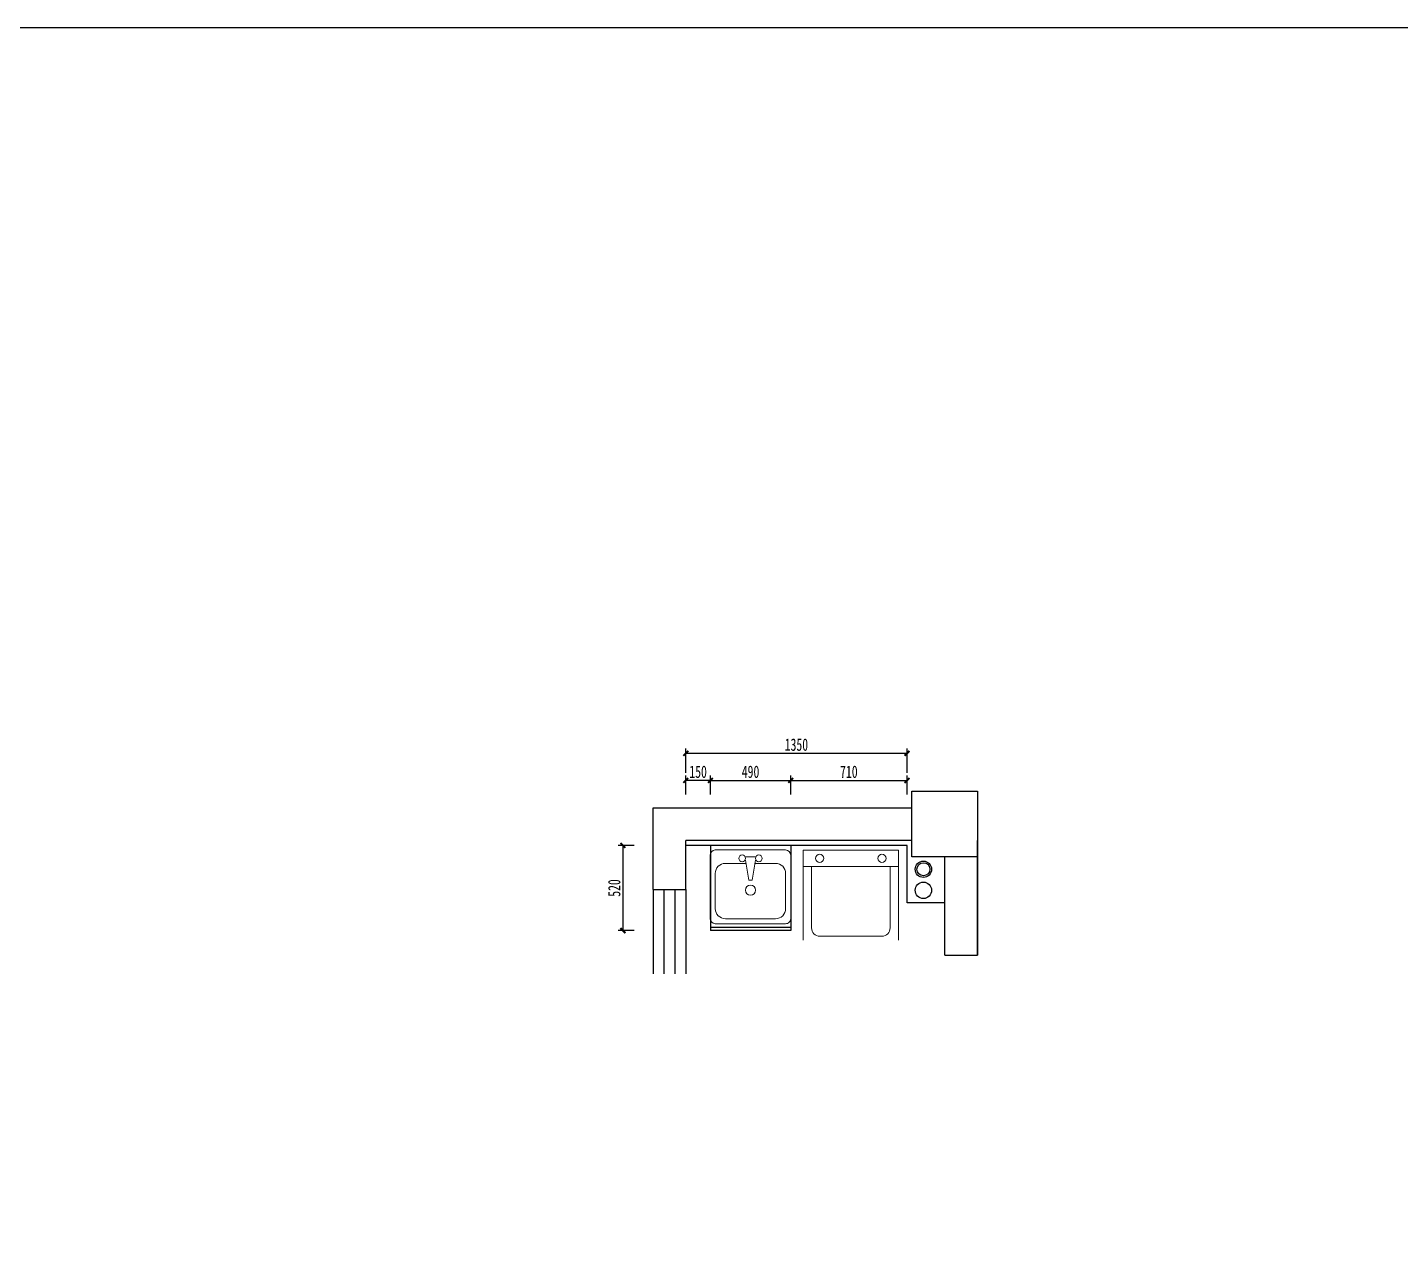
# Model space of a CAD drawing. Header units: millimetres. Extents: x 3104083 to 3173399, y -3165492 to -3044687.
# Drawn here: x 3148257 to 3156638, y -3117147 to -3109732 of the extents above; entities that cross this region are included whole.
import ezdxf

# ---------------------------------------------------------------- set-up
doc = ezdxf.new("R2010")
doc.units = ezdxf.units.MM
doc.header["$LTSCALE"] = 500
doc.header["$MEASUREMENT"] = 0
doc.header["$PDMODE"] = 2
doc.layers.get('0').update_dxf_attribs({"linetype": 'CONTINUOUS'})
doc.layers.get('DEFPOINTS').update_dxf_attribs({"linetype": 'CONTINUOUS'})
for name, color, linetype in [('D-节点尺寸', 5, 'CONTINUOUS'), ('P-完成面', 3, 'CONTINUOUS'), ('柜体', 2, 'CONTINUOUS')]:
    doc.layers.add(name, color=color, linetype=linetype)
doc.layers.add('墙体', color=6, linetype='CONTINUOUS', lineweight=25)
doc.layers.add('电器', color=85, linetype='CONTINUOUS', lineweight=15)
doc.styles.add('DIM', font='SimSun.ttf', dxfattribs={"width": 0.7})
doc.styles.add('Word-w', font='SimSun.ttf', dxfattribs={"width": 0.7})
doc.dimstyles.new('30', dxfattribs={"dimscale": 30, "dimtxt": 2.5, "dimasz": 1, "dimexe": 1, "dimexo": 1, "dimgap": 0.5, "dimtad": 1, "dimdec": 0, "dimzin": 0, "dimdsep": 46, "dimtxsty": 'DIM', "dimblk": 'ARCHTICK', "dimcen": 0, "dimclrd": 5, "dimclre": 5, "dimclrt": 35, "dimadec": 0, "dimazin": 0, "dimtfac": 0.5, "dimtdec": 0, "dimtix": 1, "dimtmove": 2, "dimatfit": 2, "dimldrblk": 'A', "dimfxl": 0, "dimtolj": 1, "dimtzin": 0, "dimlwd": -1, "dimlwe": -1, "dimarcsym": 0})

# ---------------------------------------------------------------- blocks, each defined once
blk = doc.blocks.new('M_E31EAW')
for p, q in [((0, 214.8), (0, -214.8)), ((419.3, 245.5), (30.7, 245.5)), ((143.2, 214.8), (358, 214.8)), ((450, -214.8), (450, 214.8)), ((81.8, 25.6), (81.8, 153.4)), ((419.3, 153.4), (419.3, -153.4)), ((40.9, -30.7), (40.9, 30.7)), ((184.1, 10.2), (61.4, 30.7)), ((184.1, -10.2), (184.1, 10.2)), ((61.4, -30.7), (184.1, -10.2)), ((81.8, -153.4), (81.8, -25.6)), ((30.7, -245.5), (419.3, -245.5)), ((358, -214.8), (143.2, -214.8))]:
    blk.add_line(p, q)
for centre, radius in [((51.1, 51.1), 20.5), ((245.5, 0), 30.7), ((51.1, -51.1), 20.5)]:
    blk.add_circle(centre, radius)
for centre, radius, start, end in [((30.7, 214.8), 30.7, 90, 180), ((143.2, 153.4), 61.4, 90, 180), ((358, 153.4), 61.4, 0, 90), ((419.3, 214.8), 30.7, 0, 90), ((143.2, -153.4), 61.4, 180, 270), ((358, -153.4), 61.4, 270, 0), ((30.7, -214.8), 30.7, 180, 270), ((419.3, -214.8), 30.7, 270, 0)]:
    blk.add_arc(centre, radius, start, end)
at = {"style": 'Word-w', "width": 0.8, "flags": 9}
for tag in ['XSIZE', 'YSIZE']:
    blk.add_attdef(tag, (0, 0), '', height=0.5, dxfattribs=at)
blk = doc.blocks.new('55户型阳台$0$W-pipe-1')
at = {"color": 251}
blk.add_circle((0, 0), 50, dxfattribs=at)
blk = doc.blocks.new('_ArchTick')
at = {"color": 0, "linetype": 'ByBlock', "const_width": 0.4}
blk.add_lwpolyline([(-0.5, -0.5), (0.5, 0.5)], dxfattribs=at)
blk = doc.blocks.new('*D1820')
at = {"layer": 'DEFPOINTS', "color": 0, "ltscale": 100}
for p in [(3152915.8, -3114327.2), (3152425.8, -3114442.7), (3152915.8, -3114442.7)]:
    blk.add_point(p, dxfattribs=at)
at = {"layer": 'P-完成面', "color": 5, "ltscale": 100}
for p, q in [((3152425.8, -3114412.7), (3152425.8, -3114297.2)), ((3152915.8, -3114412.7), (3152915.8, -3114297.2)), ((3152425.8, -3114327.2), (3152915.8, -3114327.2))]:
    blk.add_line(p, q, dxfattribs=at)
at = {"layer": 'P-完成面', "color": 5, "ltscale": 100, "xscale": 30, "yscale": 30, "zscale": 30, "rotation": 180}
blk.add_blockref('_ArchTick', (3152425.8, -3114327.2), dxfattribs=at)
at = {"layer": 'P-完成面', "color": 5, "ltscale": 100, "xscale": 30, "yscale": 30, "zscale": 30}
blk.add_blockref('_ArchTick', (3152915.8, -3114327.2), dxfattribs=at)
at = {"layer": 'P-完成面', "color": 35, "ltscale": 100, "insert": (3152670.8, -3114274.7), "char_height": 75, "attachment_point": 5, "style": 'DIM'}
blk.add_mtext('\\A1;490', dxfattribs=at)
blk = doc.blocks.new('A')
for p, q in [((-0.37, 0), (-2.13, 0)), ((-1.44, 1.15), (-1.09, 1.44)), ((-1.44, 1.15), (-0.37, 0)), ((-1.44, -1.15), (-0.37, 0)), ((-1.09, 1.44), (0, 0)), ((-1.09, -1.44), (0, 0)), ((-1.44, -1.15), (-1.09, -1.44))]:
    blk.add_line(p, q)
for points in [[(-1.44, 1.15), (-1.09, 1.44), (-0.37, 0), (0, 0)], [(-1.44, -1.15), (-1.09, -1.44), (-0.37, 0), (0, 0)]]:
    blk.add_solid(points)
blk = doc.blocks.new('*D1821')
at = {"layer": 'DEFPOINTS', "color": 0, "ltscale": 100}
for p in [(3153625.8, -3114327.2), (3152915.8, -3114442.7), (3153625.8, -3114442.7)]:
    blk.add_point(p, dxfattribs=at)
at = {"layer": 'P-完成面', "color": 5, "ltscale": 100}
for p, q in [((3152915.8, -3114412.7), (3152915.8, -3114297.2)), ((3153625.8, -3114412.7), (3153625.8, -3114297.2)), ((3152915.8, -3114327.2), (3153625.8, -3114327.2))]:
    blk.add_line(p, q, dxfattribs=at)
at = {"layer": 'P-完成面', "color": 5, "ltscale": 100, "xscale": 30, "yscale": 30, "zscale": 30, "rotation": 180}
blk.add_blockref('_ArchTick', (3152915.8, -3114327.2), dxfattribs=at)
at = {"layer": 'P-完成面', "color": 5, "ltscale": 100, "xscale": 30, "yscale": 30, "zscale": 30}
blk.add_blockref('_ArchTick', (3153625.8, -3114327.2), dxfattribs=at)
at = {"layer": 'P-完成面', "color": 35, "ltscale": 100, "insert": (3153270.8, -3114274.7), "char_height": 75, "attachment_point": 5, "style": 'DIM'}
blk.add_mtext('\\A1;710', dxfattribs=at)
blk = doc.blocks.new('*D1822')
at = {"layer": 'DEFPOINTS', "color": 0, "ltscale": 100}
for p in [(3153625.8, -3114161.8), (3152275.8, -3114442.7), (3153625.8, -3114442.7)]:
    blk.add_point(p, dxfattribs=at)
at = {"layer": 'P-完成面', "color": 5, "ltscale": 100}
for p, q in [((3152275.8, -3114281.8), (3152275.8, -3114131.8)), ((3153625.8, -3114281.8), (3153625.8, -3114131.8)), ((3152275.8, -3114161.8), (3153625.8, -3114161.8))]:
    blk.add_line(p, q, dxfattribs=at)
at = {"layer": 'P-完成面', "color": 5, "ltscale": 100, "xscale": 30, "yscale": 30, "zscale": 30, "rotation": 180}
blk.add_blockref('_ArchTick', (3152275.8, -3114161.8), dxfattribs=at)
at = {"layer": 'P-完成面', "color": 5, "ltscale": 100, "xscale": 30, "yscale": 30, "zscale": 30}
blk.add_blockref('_ArchTick', (3153625.8, -3114161.8), dxfattribs=at)
at = {"layer": 'P-完成面', "color": 35, "ltscale": 100, "insert": (3152950.8, -3114109.3), "char_height": 75, "attachment_point": 5, "style": 'DIM'}
blk.add_mtext('\\A1;1350', dxfattribs=at)
blk = doc.blocks.new('*D1823')
at = {"layer": 'DEFPOINTS', "color": 0, "ltscale": 100}
for p in [(3151991.1, -3114723.7), (3151891.9, -3115243.7), (3151991.1, -3115243.7)]:
    blk.add_point(p, dxfattribs=at)
at = {"layer": 'P-完成面', "color": 5, "ltscale": 100}
for p, q in [((3151961.1, -3114723.7), (3151861.9, -3114723.7)), ((3151891.9, -3114723.7), (3151891.9, -3115243.7)), ((3151961.1, -3115243.7), (3151861.9, -3115243.7))]:
    blk.add_line(p, q, dxfattribs=at)
at = {"layer": 'P-完成面', "color": 5, "ltscale": 100, "xscale": 30, "yscale": 30, "zscale": 30}
for p, rotation in [((3151891.9, -3114723.7), 90), ((3151891.9, -3115243.7), 270)]:
    blk.add_blockref('_ArchTick', p, dxfattribs=dict(at, rotation=rotation))
at = {"layer": 'P-完成面', "color": 35, "ltscale": 100, "insert": (3151839.4, -3114983.7), "char_height": 75, "attachment_point": 5, "rotation": 90, "style": 'DIM'}
blk.add_mtext('\\A1;520', dxfattribs=at)
blk = doc.blocks.new('*D1829')
at = {"layer": 'DEFPOINTS', "color": 0, "ltscale": 100}
for p in [(3152275.8, -3114327.2), (3152275.8, -3114442.7), (3152425.8, -3114442.7)]:
    blk.add_point(p, dxfattribs=at)
at = {"layer": 'P-完成面', "color": 5, "ltscale": 100}
for p, q in [((3152275.8, -3114412.7), (3152275.8, -3114297.2)), ((3152425.8, -3114412.7), (3152425.8, -3114297.2)), ((3152425.8, -3114327.2), (3152275.8, -3114327.2))]:
    blk.add_line(p, q, dxfattribs=at)
at = {"layer": 'P-完成面', "color": 5, "ltscale": 100, "xscale": 30, "yscale": 30, "zscale": 30, "rotation": 180}
blk.add_blockref('_ArchTick', (3152275.8, -3114327.2), dxfattribs=at)
at = {"layer": 'P-完成面', "color": 5, "ltscale": 100, "xscale": 30, "yscale": 30, "zscale": 30}
blk.add_blockref('_ArchTick', (3152425.8, -3114327.2), dxfattribs=at)
at = {"layer": 'P-完成面', "color": 35, "ltscale": 100, "insert": (3152350.8, -3114274.7), "char_height": 75, "attachment_point": 5, "style": 'DIM'}
blk.add_mtext('\\A1;150', dxfattribs=at)

msp = doc.modelspace()

# ---------------------------------------------------------------- linework, layer by layer
at = {"layer": 'D-节点尺寸', "color": 251, "ltscale": 100}
msp.add_lwpolyline([(3104083.146, -3109732.346), (3173399.353, -3109732.346), (3173399.353, -3124561.988), (3104083.146, -3124561.988)], close=True, dxfattribs=at)
at = {"layer": 'P-完成面', "color": 3, "ltscale": 100}
for p, q in [((3153625.819, -3115073.332), (3153625.819, -3114723.706)), ((3153855.819, -3115073.332), (3153625.819, -3115073.332))]:
    msp.add_line(p, q, dxfattribs=at)
at = {"layer": '墙体'}
for p, q in [((3152075.819, -3114493.706), (3153655.819, -3114493.706)), ((3152075.819, -3114993.706), (3152075.819, -3114493.706)), ((3152275.819, -3114993.706), (3152275.819, -3114693.706)), ((3154055.819, -3114693.706), (3154055.819, -3115393.706)), ((3152075.819, -3114993.705), (3152275.819, -3114993.705))]:
    msp.add_line(p, q, dxfattribs=at)
at = {"layer": '墙体', "color": 2}
for p, q in [((3152075.819, -3114993.706), (3152075.819, -3115507.861)), ((3152142.486, -3114993.706), (3152142.486, -3115507.861)), ((3152209.152, -3114993.706), (3152209.152, -3115507.861)), ((3152275.819, -3114993.706), (3152275.819, -3115507.861))]:
    msp.add_line(p, q, dxfattribs=at)
at = {"layer": '墙体'}
for points in [[(3153655.819, -3114393.706), (3154055.819, -3114393.706), (3154055.819, -3114793.706), (3153655.819, -3114793.706), (3153655.819, -3114393.706)], [(3153655.819, -3114693.706), (3152275.819, -3114693.706)], [(3154055.819, -3115393.706), (3154055.819, -3114693.706)], [(3153855.819, -3115393.706), (3153855.819, -3114793.706)], [(3153855.819, -3115393.706), (3154055.819, -3115393.706)], [(3153855.819, -3115393.706), (3154055.819, -3115393.706)]]:
    msp.add_lwpolyline(points, dxfattribs=at)
for radius in [50, 40]:
    msp.add_circle((3153725.819, -3114869.428), radius, dxfattribs=at)
at = {"layer": '柜体'}
for p, q in [((3152425.819, -3114723.706), (3152425.819, -3115243.706)), ((3152915.819, -3114723.706), (3152915.819, -3115243.706)), ((3152915.819, -3115223.706), (3152425.819, -3115223.706)), ((3152915.819, -3115243.706), (3152425.819, -3115243.706))]:
    msp.add_line(p, q, dxfattribs=at)

# ---------------------------------------------------------------- block references
at = {"layer": '墙体', "extrusion": (-2.02594e-39, 3.30872e-23, -1), "xscale": -1, "zscale": -1, "rotation": 270.0000000000001}
msp.add_blockref('55户型阳台$0$W-pipe-1', (-3153725.819, -3114997.76), dxfattribs=at)
at = {"layer": '电器', "xscale": -1, "rotation": 89.99999959979357}
msp.add_blockref('M_E31EAW', (3152670.365, -3114751.648), dxfattribs=at)

# ---------------------------------------------------------------- dimensions: what is measured, and where the dimension line sits
at = {"layer": 'P-完成面', "color": 251, "ltscale": 100}
for base, p1, p2, angle, picture, middle in [((3153625.819, -3114161.804), (3152275.819, -3114442.682), (3153625.819, -3114442.682), 180, '*D1822', (3152950.819, -3114109.304)), ((3152275.819, -3114327.197), (3152425.819, -3114442.682), (3152275.819, -3114442.682), 180, '*D1829', (3152350.819, -3114274.697)), ((3152915.819, -3114327.197), (3152425.819, -3114442.682), (3152915.819, -3114442.682), 180, '*D1820', (3152670.819, -3114274.697)), ((3153625.819, -3114327.197), (3152915.819, -3114442.682), (3153625.819, -3114442.682), 180, '*D1821', (3153270.819, -3114274.697)), ((3151891.916, -3115243.706), (3151991.053, -3114723.706), (3151991.053, -3115243.706), 90, '*D1823', (3151839.416, -3114983.706))]:
    dim = msp.add_linear_dim(base=base, p1=p1, p2=p2, angle=angle, dimstyle='30', dxfattribs=at)
    dim.commit()
    dim.dimension.update_dxf_attribs({"geometry": picture, "text_midpoint": middle})

# ---------------------------------------------------------------- next in the draw order: wipeouts: each hides what was drawn before it
at = {"ltscale": 0.008}
msp.add_wipeout([(3153042.879, -3115352.738), (3153522.879, -3115352.738), (3153531.767, -3115351.941), (3153538.224, -3115350.325), (3153546.278, -3115346.925), (3153558.235, -3115338.093), (3153564.5, -3115330.445), (3153569.863, -3115319.841), (3153572.879, -3115302.738), (3153572.879, -3114752.738), (3152992.879, -3114752.738), (3152992.879, -3115302.738), (3152994.84, -3115316.602), (3152997.841, -3115324.453), (3153001.982, -3115331.503), (3153007.524, -3115338.093), (3153013.235, -3115343.002), (3153020.576, -3115347.488), (3153028.827, -3115350.722)], dxfattribs=at).dxf.layer = '电器'

# ---------------------------------------------------------------- next in the draw order: linework, layer by layer
at = {"layer": 'P-完成面', "color": 3, "ltscale": 100}
msp.add_line((3153625.819, -3114723.706), (3152275.819, -3114723.706), dxfattribs=at)
at = {"layer": '电器', "ltscale": 0.008}
for p, q in [((3153572.879, -3114752.738), (3152992.879, -3114752.738)), ((3152992.879, -3114752.738), (3152992.879, -3115302.738)), ((3153572.879, -3115302.738), (3153572.879, -3114752.738)), ((3153572.879, -3114852.738), (3152992.879, -3114852.738)), ((3153042.879, -3114852.738), (3153042.879, -3115227.738)), ((3153522.879, -3115227.738), (3153522.879, -3114852.738)), ((3153092.879, -3115277.738), (3153472.879, -3115277.738))]:
    msp.add_line(p, q, dxfattribs=at)
for centre in [(3153092.879, -3114802.738), (3153472.879, -3114802.738)]:
    msp.add_circle(centre, 25, dxfattribs=at)
for centre, start, end in [((3153092.879, -3115227.738), 180, 270), ((3153472.879, -3115227.738), 270, 0)]:
    msp.add_arc(centre, 50, start, end, dxfattribs=at)

doc.saveas('drawing.dxf')
